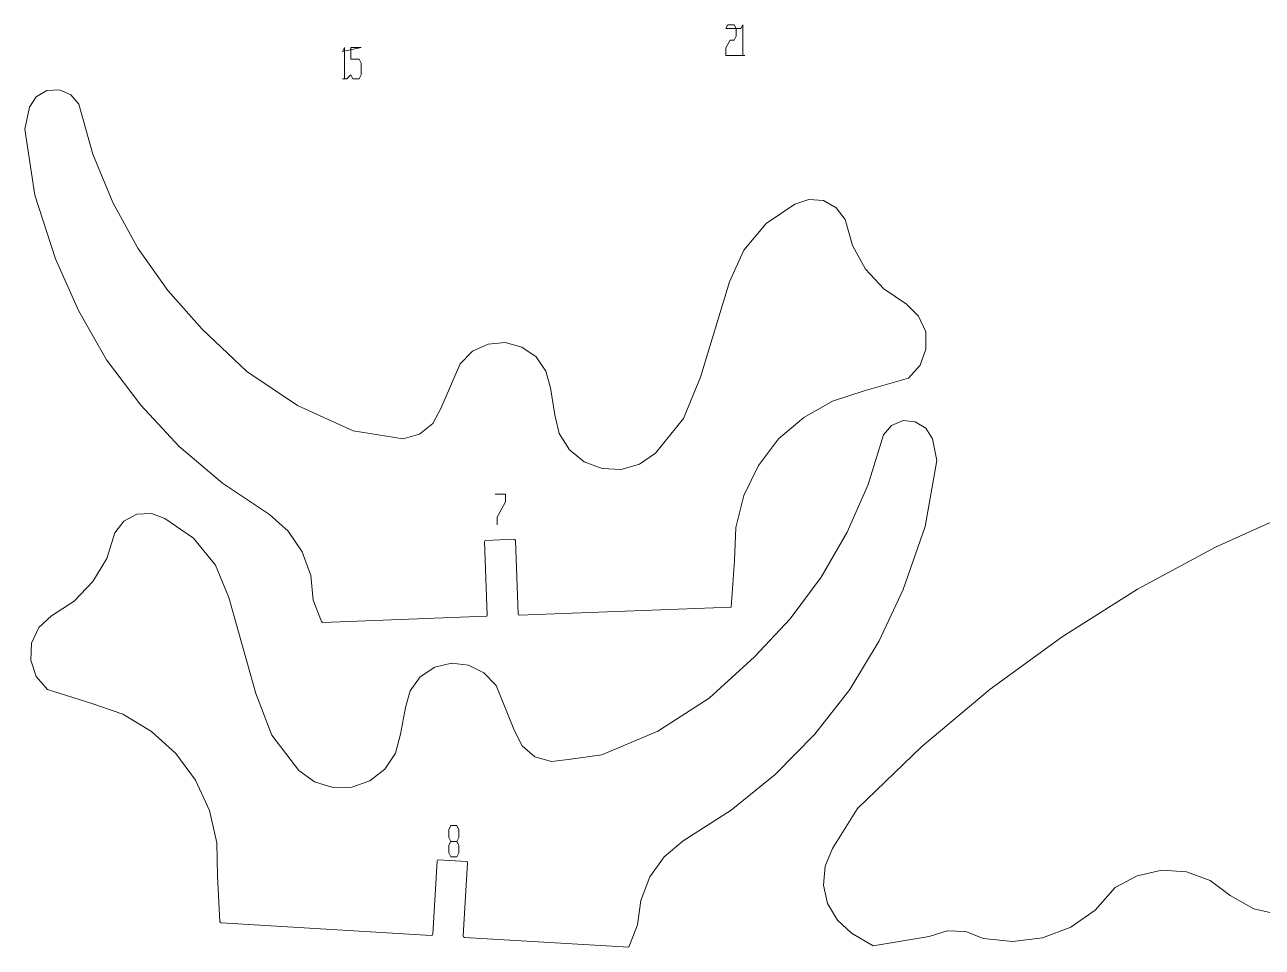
# Model space of a CAD drawing. Header units: millimetres. Extents: x -353 to 643, y -346 to 129.
# Drawn here: x -108.7 to 12.3, y -248.7 to -158.4 of the extents above; entities that cross this region are included whole.
import ezdxf

# ---------------------------------------------------------------- set-up
doc = ezdxf.new("R2010")
doc.units = ezdxf.units.MM
doc.header["$MEASUREMENT"] = 0
doc.layers.add('Layer 1', color=7, linetype='Continuous')

msp = doc.modelspace()

# ---------------------------------------------------------------- linework, layer by layer
at = {"layer": 'Layer 1', "lineweight": 9}
for points, knots in [([(-38.6666, -158.8231), (-38.6666, -158.8231), (-40.1164, -158.8231), (-40.1164, -158.8231), (-40.1164, -158.8231), (-40.1164, -158.8231), (-39.9135, -158.4461), (-39.9135, -158.4461), (-39.9135, -158.4461), (-39.9135, -158.4461), (-39.3046, -158.4461), (-39.3046, -158.4461), (-39.3046, -158.4461), (-39.3046, -158.4461), (-39.1016, -158.8231), (-39.1016, -158.8231), (-39.1016, -158.8231), (-39.1016, -158.8231), (-39.1016, -159.5769), (-39.1016, -159.5769), (-39.1016, -159.5769), (-39.1016, -159.5769), (-39.3046, -159.9539), (-39.3046, -159.9539), (-39.3046, -159.9539), (-39.3046, -159.9539), (-39.7105, -159.9539), (-39.7105, -159.9539), (-39.7105, -159.9539), (-39.7105, -159.9539), (-40.1164, -160.7077), (-40.1164, -160.7077), (-40.1164, -160.7077), (-40.1164, -160.7077), (-40.1164, -161.4616), (-40.1164, -161.4616), (-40.1164, -161.4616), (-40.1164, -161.4616), (-39.1016, -161.4616), (-39.1016, -161.4616), (-39.1016, -161.4616), (-39.1016, -161.4616), (-38.6666, -161.4616), (-38.6666, -161.4616), (-38.6666, -161.4616), (-38.6666, -161.4616), (-38.2608, -161.4616), (-38.2608, -161.4616), (-38.2608, -161.4616), (-38.2608, -161.4616), (-38.4636, -161.4616), (-38.4636, -161.4616), (-38.4636, -161.4616), (-38.4636, -161.4616), (-38.4636, -158.4461), (-38.4636, -158.4461), (-38.4636, -158.4461), (-38.4636, -158.4461), (-38.6666, -158.8231), (-38.6666, -158.8231)], [0, 0, 0, 0, 0.0625, 0.0625, 0.0625, 0.0625, 0.125, 0.125, 0.125, 0.125, 0.1875, 0.1875, 0.1875, 0.1875, 0.25, 0.25, 0.25, 0.25, 0.3125, 0.3125, 0.3125, 0.3125, 0.375, 0.375, 0.375, 0.375, 0.4375, 0.4375, 0.4375, 0.4375, 0.5, 0.5, 0.5, 0.5, 0.5625, 0.5625, 0.5625, 0.5625, 0.625, 0.625, 0.625, 0.625, 0.6875, 0.6875, 0.6875, 0.6875, 0.75, 0.75, 0.75, 0.75, 0.8125, 0.8125, 0.8125, 0.8125, 0.875, 0.875, 0.875, 0.875, 1, 1, 1, 1]), ([(-75.7807, -160.6787), (-75.7807, -160.6787), (-77.6074, -161.0557), (-77.6074, -161.0557), (-77.6074, -161.0557), (-77.6074, -161.0557), (-77.4046, -160.6787), (-77.4046, -160.6787), (-77.4046, -160.6787), (-77.4046, -160.6787), (-77.4046, -163.7232), (-77.4046, -163.7232), (-77.4046, -163.7232), (-77.4046, -163.7232), (-77.6074, -163.7232), (-77.6074, -163.7232), (-77.6074, -163.7232), (-77.6074, -163.7232), (-77.2015, -163.7232), (-77.2015, -163.7232), (-77.2015, -163.7232), (-77.2015, -163.7232), (-76.7957, -163.3464), (-76.7957, -163.3464), (-76.7957, -163.3464), (-76.7957, -163.3464), (-76.5926, -163.7232), (-76.5926, -163.7232), (-76.5926, -163.7232), (-76.5926, -163.7232), (-75.9837, -163.7232), (-75.9837, -163.7232), (-75.9837, -163.7232), (-75.9837, -163.7232), (-75.7807, -163.3464), (-75.7807, -163.3464), (-75.7807, -163.3464), (-75.7807, -163.3464), (-75.7807, -162.1865), (-75.7807, -162.1865), (-75.7807, -162.1865), (-75.7807, -162.1865), (-75.9837, -161.8095), (-75.9837, -161.8095), (-75.9837, -161.8095), (-75.9837, -161.8095), (-76.7957, -161.8095), (-76.7957, -161.8095), (-76.7957, -161.8095), (-76.7957, -161.8095), (-76.7957, -160.6787), (-76.7957, -160.6787), (-76.7957, -160.6787), (-76.7957, -160.6787), (-75.7807, -160.6787), (-75.7807, -160.6787)], [0, 0, 0, 0, 0.06666667, 0.06666667, 0.06666667, 0.06666667, 0.13333333, 0.13333333, 0.13333333, 0.13333333, 0.2, 0.2, 0.2, 0.2, 0.26666667, 0.26666667, 0.26666667, 0.26666667, 0.33333333, 0.33333333, 0.33333333, 0.33333333, 0.4, 0.4, 0.4, 0.4, 0.46666667, 0.46666667, 0.46666667, 0.46666667, 0.53333333, 0.53333333, 0.53333333, 0.53333333, 0.6, 0.6, 0.6, 0.6, 0.66666667, 0.66666667, 0.66666667, 0.66666667, 0.73333333, 0.73333333, 0.73333333, 0.73333333, 0.8, 0.8, 0.8, 0.8, 0.86666667, 0.86666667, 0.86666667, 0.86666667, 1, 1, 1, 1]), ([(-22.2553, -193.0084), (-22.2553, -193.0084), (-26.5756, -194.2553), (-26.5756, -194.2553), (-26.5756, -194.2553), (-26.5756, -194.2553), (-29.678, -195.2411), (-29.678, -195.2411), (-29.678, -195.2411), (-29.678, -195.2411), (-32.4906, -196.8358), (-32.4906, -196.8358), (-32.4906, -196.8358), (-32.4906, -196.8358), (-34.9553, -198.9525), (-34.9553, -198.9525), (-34.9553, -198.9525), (-34.9553, -198.9525), (-36.9269, -201.5331), (-36.9269, -201.5331), (-36.9269, -201.5331), (-36.9269, -201.5331), (-38.3477, -204.4617), (-38.3477, -204.4617), (-38.3477, -204.4617), (-38.3477, -204.4617), (-39.1306, -207.5932), (-39.1306, -207.5932), (-39.1306, -207.5932), (-39.1306, -207.5932), (-39.2756, -210.8406), (-39.2756, -210.8406), (-39.2756, -210.8406), (-39.2756, -210.8406), (-39.6025, -215.3921), (-39.6025, -215.3921), (-39.6025, -215.3921), (-39.6025, -215.3921), (-60.3262, -216.1758), (-60.3262, -216.1758), (-60.3262, -216.1758), (-60.3262, -216.1758), (-60.4132, -216.1467), (-60.4132, -216.1467), (-60.4132, -216.1467), (-60.4132, -216.1467), (-60.4422, -216.0598), (-60.4422, -216.0598), (-60.4422, -216.0598), (-60.4422, -216.0598), (-60.7032, -208.8689), (-60.7032, -208.8689), (-60.7032, -208.8689), (-60.7032, -208.8689), (-60.7612, -208.782), (-60.7612, -208.782), (-60.7612, -208.782), (-60.7612, -208.782), (-60.8481, -208.7529), (-60.8481, -208.7529), (-60.8481, -208.7529), (-60.8481, -208.7529), (-63.6027, -208.8689), (-63.6027, -208.8689), (-63.6027, -208.8689), (-63.6027, -208.8689), (-63.6896, -208.898), (-63.6896, -208.898), (-63.6896, -208.898), (-63.6896, -208.898), (-63.7187, -208.985), (-63.7187, -208.985), (-63.7187, -208.985), (-63.7187, -208.985), (-63.4577, -216.1758), (-63.4577, -216.1758), (-63.4577, -216.1758), (-63.4577, -216.1758), (-63.4868, -216.2628), (-63.4868, -216.2628), (-63.4868, -216.2628), (-63.4868, -216.2628), (-63.5738, -216.2918), (-63.5738, -216.2918), (-63.5738, -216.2918), (-63.5738, -216.2918), (-79.5502, -216.9007), (-79.5502, -216.9007), (-79.5502, -216.9007), (-79.5502, -216.9007), (-79.6662, -216.8137), (-79.6662, -216.8137), (-79.6662, -216.8137), (-79.6662, -216.8137), (-80.478, -214.697), (-80.478, -214.697), (-80.478, -214.697), (-80.478, -214.697), (-80.71, -212.2904), (-80.71, -212.2904), (-80.71, -212.2904), (-80.71, -212.2904), (-81.5509, -209.9707), (-81.5509, -209.9707), (-81.5509, -209.9707), (-81.5509, -209.9707), (-82.9136, -207.97), (-82.9136, -207.97), (-82.9136, -207.97), (-82.9136, -207.97), (-84.7403, -206.3463), (-84.7403, -206.3463), (-84.7403, -206.3463), (-84.7403, -206.3463), (-89.3506, -203.2728), (-89.3506, -203.2728), (-89.3506, -203.2728), (-89.3506, -203.2728), (-93.584, -199.6774), (-93.584, -199.6774), (-93.584, -199.6774), (-93.584, -199.6774), (-97.3533, -195.647), (-97.3533, -195.647), (-97.3533, -195.647), (-97.3533, -195.647), (-100.6878, -191.2107), (-100.6878, -191.2107), (-100.6878, -191.2107), (-100.6878, -191.2107), (-103.4423, -186.3975), (-103.4423, -186.3975), (-103.4423, -186.3975), (-103.4423, -186.3975), (-105.6751, -181.3234), (-105.6751, -181.3234), (-105.6751, -181.3234), (-105.6751, -181.3234), (-107.7047, -175.1183), (-107.7047, -175.1183), (-107.7047, -175.1183), (-107.7047, -175.1183), (-108.6906, -168.6524), (-108.6906, -168.6524), (-108.6906, -168.6524), (-108.6906, -168.6524), (-108.2266, -166.5068), (-108.2266, -166.5068), (-108.2266, -166.5068), (-108.2266, -166.5068), (-107.5597, -165.492), (-107.5597, -165.492), (-107.5597, -165.492), (-107.5597, -165.492), (-106.5159, -164.8831), (-106.5159, -164.8831), (-106.5159, -164.8831), (-106.5159, -164.8831), (-105.2981, -164.825), (-105.2981, -164.825), (-105.2981, -164.825), (-105.2981, -164.825), (-104.1963, -165.2889), (-104.1963, -165.2889), (-104.1963, -165.2889), (-104.1963, -165.2889), (-103.4134, -166.2168), (-103.4134, -166.2168), (-103.4134, -166.2168), (-103.4134, -166.2168), (-102.0217, -171.1169), (-102.0217, -171.1169), (-102.0217, -171.1169), (-102.0217, -171.1169), (-100.0789, -175.8142), (-100.0789, -175.8142), (-100.0789, -175.8142), (-100.0789, -175.8142), (-97.6433, -180.2795), (-97.6433, -180.2795), (-97.6433, -180.2795), (-97.6433, -180.2795), (-94.6858, -184.4258), (-94.6858, -184.4258), (-94.6858, -184.4258), (-94.6858, -184.4258), (-91.3224, -188.2242), (-91.3224, -188.2242), (-91.3224, -188.2242), (-91.3224, -188.2242), (-86.973, -192.3416), (-86.973, -192.3416), (-86.973, -192.3416), (-86.973, -192.3416), (-82.0148, -195.6761), (-82.0148, -195.6761), (-82.0148, -195.6761), (-82.0148, -195.6761), (-76.5636, -198.1406), (-76.5636, -198.1406), (-76.5636, -198.1406), (-76.5636, -198.1406), (-73.3162, -198.6916), (-73.3162, -198.6916), (-73.3162, -198.6916), (-73.3162, -198.6916), (-71.6635, -198.9235), (-71.6635, -198.9235), (-71.6635, -198.9235), (-71.6635, -198.9235), (-70.0687, -198.4885), (-70.0687, -198.4885), (-70.0687, -198.4885), (-70.0687, -198.4885), (-68.7639, -197.4447), (-68.7639, -197.4447), (-68.7639, -197.4447), (-68.7639, -197.4447), (-68.01, -195.9659), (-68.01, -195.9659), (-68.01, -195.9659), (-68.01, -195.9659), (-66.0964, -191.5877), (-66.0964, -191.5877), (-66.0964, -191.5877), (-66.0964, -191.5877), (-64.9074, -190.3699), (-64.9074, -190.3699), (-64.9074, -190.3699), (-64.9074, -190.3699), (-63.3707, -189.674), (-63.3707, -189.674), (-63.3707, -189.674), (-63.3707, -189.674), (-61.689, -189.529), (-61.689, -189.529), (-61.689, -189.529), (-61.689, -189.529), (-60.0653, -189.9639), (-60.0653, -189.9639), (-60.0653, -189.9639), (-60.0653, -189.9639), (-58.6735, -190.9207), (-58.6735, -190.9207), (-58.6735, -190.9207), (-58.6735, -190.9207), (-57.7166, -192.3125), (-57.7166, -192.3125), (-57.7166, -192.3125), (-57.7166, -192.3125), (-57.2817, -193.9364), (-57.2817, -193.9364), (-57.2817, -193.9364), (-57.2817, -193.9364), (-56.8468, -196.5748), (-56.8468, -196.5748), (-56.8468, -196.5748), (-56.8468, -196.5748), (-56.4118, -198.4016), (-56.4118, -198.4016), (-56.4118, -198.4016), (-56.4118, -198.4016), (-55.4259, -199.9963), (-55.4259, -199.9963), (-55.4259, -199.9963), (-55.4259, -199.9963), (-53.9762, -201.1851), (-53.9762, -201.1851), (-53.9762, -201.1851), (-53.9762, -201.1851), (-52.2075, -201.8521), (-52.2075, -201.8521), (-52.2075, -201.8521), (-52.2075, -201.8521), (-50.3518, -201.9391), (-50.3518, -201.9391), (-50.3518, -201.9391), (-50.3518, -201.9391), (-48.554, -201.4172), (-48.554, -201.4172), (-48.554, -201.4172), (-48.554, -201.4172), (-46.9883, -200.3443), (-46.9883, -200.3443), (-46.9883, -200.3443), (-46.9883, -200.3443), (-44.2628, -196.9518), (-44.2628, -196.9518), (-44.2628, -196.9518), (-44.2628, -196.9518), (-42.6101, -192.9214), (-42.6101, -192.9214), (-42.6101, -192.9214), (-42.6101, -192.9214), (-39.7684, -183.585), (-39.7684, -183.585), (-39.7684, -183.585), (-39.7684, -183.585), (-38.3766, -180.4824), (-38.3766, -180.4824), (-38.3766, -180.4824), (-38.3766, -180.4824), (-36.1731, -177.8728), (-36.1731, -177.8728), (-36.1731, -177.8728), (-36.1731, -177.8728), (-33.3605, -175.9882), (-33.3605, -175.9882), (-33.3605, -175.9882), (-33.3605, -175.9882), (-31.9978, -175.5242), (-31.9978, -175.5242), (-31.9978, -175.5242), (-31.9978, -175.5242), (-30.5769, -175.6402), (-30.5769, -175.6402), (-30.5769, -175.6402), (-30.5769, -175.6402), (-29.3301, -176.3361), (-29.3301, -176.3361), (-29.3301, -176.3361), (-29.3301, -176.3361), (-28.4602, -177.496), (-28.4602, -177.496), (-28.4602, -177.496), (-28.4602, -177.496), (-27.7354, -180.0186), (-27.7354, -180.0186), (-27.7354, -180.0186), (-27.7354, -180.0186), (-26.4595, -182.3381), (-26.4595, -182.3381), (-26.4595, -182.3381), (-26.4595, -182.3381), (-24.6619, -184.2809), (-24.6619, -184.2809), (-24.6619, -184.2809), (-24.6619, -184.2809), (-22.4582, -185.7596), (-22.4582, -185.7596), (-22.4582, -185.7596), (-22.4582, -185.7596), (-21.2694, -186.9484), (-21.2694, -186.9484), (-21.2694, -186.9484), (-21.2694, -186.9484), (-20.5735, -188.4851), (-20.5735, -188.4851), (-20.5735, -188.4851), (-20.5735, -188.4851), (-20.5445, -190.1669), (-20.5445, -190.1669), (-20.5445, -190.1669), (-20.5445, -190.1669), (-21.1245, -191.7327), (-21.1245, -191.7327), (-21.1245, -191.7327), (-21.1245, -191.7327), (-22.2553, -193.0084), (-22.2553, -193.0084)], [0, 0, 0, 0, 0.01098901, 0.01098901, 0.01098901, 0.01098901, 0.02197802, 0.02197802, 0.02197802, 0.02197802, 0.03296703, 0.03296703, 0.03296703, 0.03296703, 0.04395604, 0.04395604, 0.04395604, 0.04395604, 0.05494505, 0.05494505, 0.05494505, 0.05494505, 0.06593407, 0.06593407, 0.06593407, 0.06593407, 0.07692308, 0.07692308, 0.07692308, 0.07692308, 0.08791209, 0.08791209, 0.08791209, 0.08791209, 0.0989011, 0.0989011, 0.0989011, 0.0989011, 0.10989011, 0.10989011, 0.10989011, 0.10989011, 0.12087912, 0.12087912, 0.12087912, 0.12087912, 0.13186813, 0.13186813, 0.13186813, 0.13186813, 0.14285714, 0.14285714, 0.14285714, 0.14285714, 0.15384615, 0.15384615, 0.15384615, 0.15384615, 0.16483516, 0.16483516, 0.16483516, 0.16483516, 0.17582418, 0.17582418, 0.17582418, 0.17582418, 0.18681319, 0.18681319, 0.18681319, 0.18681319, 0.1978022, 0.1978022, 0.1978022, 0.1978022, 0.20879121, 0.20879121, 0.20879121, 0.20879121, 0.21978022, 0.21978022, 0.21978022, 0.21978022, 0.23076923, 0.23076923, 0.23076923, 0.23076923, 0.24175824, 0.24175824, 0.24175824, 0.24175824, 0.25274725, 0.25274725, 0.25274725, 0.25274725, 0.26373626, 0.26373626, 0.26373626, 0.26373626, 0.27472527, 0.27472527, 0.27472527, 0.27472527, 0.28571429, 0.28571429, 0.28571429, 0.28571429, 0.2967033, 0.2967033, 0.2967033, 0.2967033, 0.30769231, 0.30769231, 0.30769231, 0.30769231, 0.31868132, 0.31868132, 0.31868132, 0.31868132, 0.32967033, 0.32967033, 0.32967033, 0.32967033, 0.34065934, 0.34065934, 0.34065934, 0.34065934, 0.35164835, 0.35164835, 0.35164835, 0.35164835, 0.36263736, 0.36263736, 0.36263736, 0.36263736, 0.37362637, 0.37362637, 0.37362637, 0.37362637, 0.38461538, 0.38461538, 0.38461538, 0.38461538, 0.3956044, 0.3956044, 0.3956044, 0.3956044, 0.40659341, 0.40659341, 0.40659341, 0.40659341, 0.41758242, 0.41758242, 0.41758242, 0.41758242, 0.42857143, 0.42857143, 0.42857143, 0.42857143, 0.43956044, 0.43956044, 0.43956044, 0.43956044, 0.45054945, 0.45054945, 0.45054945, 0.45054945, 0.46153846, 0.46153846, 0.46153846, 0.46153846, 0.47252747, 0.47252747, 0.47252747, 0.47252747, 0.48351648, 0.48351648, 0.48351648, 0.48351648, 0.49450549, 0.49450549, 0.49450549, 0.49450549, 0.50549451, 0.50549451, 0.50549451, 0.50549451, 0.51648352, 0.51648352, 0.51648352, 0.51648352, 0.52747253, 0.52747253, 0.52747253, 0.52747253, 0.53846154, 0.53846154, 0.53846154, 0.53846154, 0.54945055, 0.54945055, 0.54945055, 0.54945055, 0.56043956, 0.56043956, 0.56043956, 0.56043956, 0.57142857, 0.57142857, 0.57142857, 0.57142857, 0.58241758, 0.58241758, 0.58241758, 0.58241758, 0.59340659, 0.59340659, 0.59340659, 0.59340659, 0.6043956, 0.6043956, 0.6043956, 0.6043956, 0.61538462, 0.61538462, 0.61538462, 0.61538462, 0.62637363, 0.62637363, 0.62637363, 0.62637363, 0.63736264, 0.63736264, 0.63736264, 0.63736264, 0.64835165, 0.64835165, 0.64835165, 0.64835165, 0.65934066, 0.65934066, 0.65934066, 0.65934066, 0.67032967, 0.67032967, 0.67032967, 0.67032967, 0.68131868, 0.68131868, 0.68131868, 0.68131868, 0.69230769, 0.69230769, 0.69230769, 0.69230769, 0.7032967, 0.7032967, 0.7032967, 0.7032967, 0.71428571, 0.71428571, 0.71428571, 0.71428571, 0.72527473, 0.72527473, 0.72527473, 0.72527473, 0.73626374, 0.73626374, 0.73626374, 0.73626374, 0.74725275, 0.74725275, 0.74725275, 0.74725275, 0.75824176, 0.75824176, 0.75824176, 0.75824176, 0.76923077, 0.76923077, 0.76923077, 0.76923077, 0.78021978, 0.78021978, 0.78021978, 0.78021978, 0.79120879, 0.79120879, 0.79120879, 0.79120879, 0.8021978, 0.8021978, 0.8021978, 0.8021978, 0.81318681, 0.81318681, 0.81318681, 0.81318681, 0.82417582, 0.82417582, 0.82417582, 0.82417582, 0.83516484, 0.83516484, 0.83516484, 0.83516484, 0.84615385, 0.84615385, 0.84615385, 0.84615385, 0.85714286, 0.85714286, 0.85714286, 0.85714286, 0.86813187, 0.86813187, 0.86813187, 0.86813187, 0.87912088, 0.87912088, 0.87912088, 0.87912088, 0.89010989, 0.89010989, 0.89010989, 0.89010989, 0.9010989, 0.9010989, 0.9010989, 0.9010989, 0.91208791, 0.91208791, 0.91208791, 0.91208791, 0.92307692, 0.92307692, 0.92307692, 0.92307692, 0.93406593, 0.93406593, 0.93406593, 0.93406593, 0.94505495, 0.94505495, 0.94505495, 0.94505495, 0.95604396, 0.95604396, 0.95604396, 0.95604396, 0.96703297, 0.96703297, 0.96703297, 0.96703297, 0.97802198, 0.97802198, 0.97802198, 0.97802198, 1, 1, 1, 1]), ([(-44.2917, -238.2412), (-44.2917, -238.2412), (-46.1475, -239.807), (-46.1475, -239.807), (-46.1475, -239.807), (-46.1475, -239.807), (-47.5683, -241.7789), (-47.5683, -241.7789), (-47.5683, -241.7789), (-47.5683, -241.7789), (-48.4381, -244.0693), (-48.4381, -244.0693), (-48.4381, -244.0693), (-48.4381, -244.0693), (-48.7571, -246.476), (-48.7571, -246.476), (-48.7571, -246.476), (-48.7571, -246.476), (-49.6079, -248.6518), (-49.6079, -248.6518), (-49.6079, -248.6518), (-49.6079, -248.6518), (-65.6903, -247.6939), (-65.6903, -247.6939), (-65.6903, -247.6939), (-65.6903, -247.6939), (-65.7773, -247.6359), (-65.7773, -247.6359), (-65.7773, -247.6359), (-65.7773, -247.6359), (-65.8064, -247.5489), (-65.8064, -247.5489), (-65.8064, -247.5489), (-65.8064, -247.5489), (-65.3714, -240.387), (-65.3714, -240.387), (-65.3714, -240.387), (-65.3714, -240.387), (-65.4005, -240.3), (-65.4005, -240.3), (-65.4005, -240.3), (-65.4005, -240.3), (-65.4874, -240.271), (-65.4874, -240.271), (-65.4874, -240.271), (-65.4874, -240.271), (-68.242, -240.097), (-68.242, -240.097), (-68.242, -240.097), (-68.242, -240.097), (-68.329, -240.126), (-68.329, -240.126), (-68.329, -240.126), (-68.329, -240.126), (-68.358, -240.213), (-68.358, -240.213), (-68.358, -240.213), (-68.358, -240.213), (-68.7929, -247.3749), (-68.7929, -247.3749), (-68.7929, -247.3749), (-68.7929, -247.3749), (-68.8218, -247.462), (-68.8218, -247.462), (-68.8218, -247.462), (-68.8218, -247.462), (-68.9379, -247.4908), (-68.9379, -247.4908), (-68.9379, -247.4908), (-68.9379, -247.4908), (-89.4956, -246.2731), (-89.4956, -246.2731), (-89.4956, -246.2731), (-89.4956, -246.2731), (-89.5826, -246.2151), (-89.5826, -246.2151), (-89.5826, -246.2151), (-89.5826, -246.2151), (-89.6115, -246.1571), (-89.6115, -246.1571), (-89.6115, -246.1571), (-89.6115, -246.1571), (-89.8436, -241.6918), (-89.8436, -241.6918), (-89.8436, -241.6918), (-89.8436, -241.6918), (-89.9015, -238.4443), (-89.9015, -238.4443), (-89.9015, -238.4443), (-89.9015, -238.4443), (-90.6265, -235.2839), (-90.6265, -235.2839), (-90.6265, -235.2839), (-90.6265, -235.2839), (-91.9892, -232.3263), (-91.9892, -232.3263), (-91.9892, -232.3263), (-91.9892, -232.3263), (-93.9029, -229.7167), (-93.9029, -229.7167), (-93.9029, -229.7167), (-93.9029, -229.7167), (-96.2806, -227.5421), (-96.2806, -227.5421), (-96.2806, -227.5421), (-96.2806, -227.5421), (-99.093, -225.8603), (-99.093, -225.8603), (-99.093, -225.8603), (-99.093, -225.8603), (-102.1376, -224.8166), (-102.1376, -224.8166), (-102.1376, -224.8166), (-102.1376, -224.8166), (-106.458, -223.4537), (-106.458, -223.4537), (-106.458, -223.4537), (-106.458, -223.4537), (-107.5597, -222.1778), (-107.5597, -222.1778), (-107.5597, -222.1778), (-107.5597, -222.1778), (-108.1107, -220.5833), (-108.1107, -220.5833), (-108.1107, -220.5833), (-108.1107, -220.5833), (-108.0237, -218.9014), (-108.0237, -218.9014), (-108.0237, -218.9014), (-108.0237, -218.9014), (-107.2988, -217.3936), (-107.2988, -217.3936), (-107.2988, -217.3936), (-107.2988, -217.3936), (-106.081, -216.2339), (-106.081, -216.2339), (-106.081, -216.2339), (-106.081, -216.2339), (-103.8484, -214.813), (-103.8484, -214.813), (-103.8484, -214.813), (-103.8484, -214.813), (-102.0217, -212.8993), (-102.0217, -212.8993), (-102.0217, -212.8993), (-102.0217, -212.8993), (-100.6588, -210.6377), (-100.6588, -210.6377), (-100.6588, -210.6377), (-100.6588, -210.6377), (-99.8759, -208.1151), (-99.8759, -208.1151), (-99.8759, -208.1151), (-99.8759, -208.1151), (-99.006, -206.9843), (-99.006, -206.9843), (-99.006, -206.9843), (-99.006, -206.9843), (-97.7303, -206.3174), (-97.7303, -206.3174), (-97.7303, -206.3174), (-97.7303, -206.3174), (-96.3095, -206.2305), (-96.3095, -206.2305), (-96.3095, -206.2305), (-96.3095, -206.2305), (-94.9758, -206.7233), (-94.9758, -206.7233), (-94.9758, -206.7233), (-94.9758, -206.7233), (-92.1922, -208.6661), (-92.1922, -208.6661), (-92.1922, -208.6661), (-92.1922, -208.6661), (-90.0465, -211.3046), (-90.0465, -211.3046), (-90.0465, -211.3046), (-90.0465, -211.3046), (-88.7417, -214.4651), (-88.7417, -214.4651), (-88.7417, -214.4651), (-88.7417, -214.4651), (-86.1032, -223.8306), (-86.1032, -223.8306), (-86.1032, -223.8306), (-86.1032, -223.8306), (-84.5374, -227.9189), (-84.5374, -227.9189), (-84.5374, -227.9189), (-84.5374, -227.9189), (-81.8698, -231.3693), (-81.8698, -231.3693), (-81.8698, -231.3693), (-81.8698, -231.3693), (-80.3621, -232.4712), (-80.3621, -232.4712), (-80.3621, -232.4712), (-80.3621, -232.4712), (-78.5643, -233.0221), (-78.5643, -233.0221), (-78.5643, -233.0221), (-78.5643, -233.0221), (-76.7087, -232.9933), (-76.7087, -232.9933), (-76.7087, -232.9933), (-76.7087, -232.9933), (-74.9399, -232.3843), (-74.9399, -232.3843), (-74.9399, -232.3843), (-74.9399, -232.3843), (-73.4611, -231.2244), (-73.4611, -231.2244), (-73.4611, -231.2244), (-73.4611, -231.2244), (-72.4173, -229.6586), (-72.4173, -229.6586), (-72.4173, -229.6586), (-72.4173, -229.6586), (-71.9533, -227.8319), (-71.9533, -227.8319), (-71.9533, -227.8319), (-71.9533, -227.8319), (-71.4605, -225.1933), (-71.4605, -225.1933), (-71.4605, -225.1933), (-71.4605, -225.1933), (-70.9965, -223.5696), (-70.9965, -223.5696), (-70.9965, -223.5696), (-70.9965, -223.5696), (-70.0107, -222.2069), (-70.0107, -222.2069), (-70.0107, -222.2069), (-70.0107, -222.2069), (-68.5899, -221.2789), (-68.5899, -221.2789), (-68.5899, -221.2789), (-68.5899, -221.2789), (-66.9662, -220.873), (-66.9662, -220.873), (-66.9662, -220.873), (-66.9662, -220.873), (-65.2844, -221.0761), (-65.2844, -221.0761), (-65.2844, -221.0761), (-65.2844, -221.0761), (-63.7766, -221.8299), (-63.7766, -221.8299), (-63.7766, -221.8299), (-63.7766, -221.8299), (-62.5879, -223.0477), (-62.5879, -223.0477), (-62.5879, -223.0477), (-62.5879, -223.0477), (-60.7902, -227.484), (-60.7902, -227.484), (-60.7902, -227.484), (-60.7902, -227.484), (-60.0362, -228.9628), (-60.0362, -228.9628), (-60.0362, -228.9628), (-60.0362, -228.9628), (-58.7895, -230.0356), (-58.7895, -230.0356), (-58.7895, -230.0356), (-58.7895, -230.0356), (-57.1657, -230.4995), (-57.1657, -230.4995), (-57.1657, -230.4995), (-57.1657, -230.4995), (-55.542, -230.2966), (-55.542, -230.2966), (-55.542, -230.2966), (-55.542, -230.2966), (-52.2655, -229.8326), (-52.2655, -229.8326), (-52.2655, -229.8326), (-52.2655, -229.8326), (-46.7564, -227.513), (-46.7564, -227.513), (-46.7564, -227.513), (-46.7564, -227.513), (-41.7402, -224.2945), (-41.7402, -224.2945), (-41.7402, -224.2945), (-41.7402, -224.2945), (-37.3039, -220.2642), (-37.3039, -220.2642), (-37.3039, -220.2642), (-37.3039, -220.2642), (-33.8245, -216.5528), (-33.8245, -216.5528), (-33.8245, -216.5528), (-33.8245, -216.5528), (-30.8088, -212.4644), (-30.8088, -212.4644), (-30.8088, -212.4644), (-30.8088, -212.4644), (-28.2573, -208.057), (-28.2573, -208.057), (-28.2573, -208.057), (-28.2573, -208.057), (-26.1986, -203.3888), (-26.1986, -203.3888), (-26.1986, -203.3888), (-26.1986, -203.3888), (-24.6909, -198.5466), (-24.6909, -198.5466), (-24.6909, -198.5466), (-24.6909, -198.5466), (-23.908, -197.6187), (-23.908, -197.6187), (-23.908, -197.6187), (-23.908, -197.6187), (-22.7772, -197.1548), (-22.7772, -197.1548), (-22.7772, -197.1548), (-22.7772, -197.1548), (-21.5883, -197.2707), (-21.5883, -197.2707), (-21.5883, -197.2707), (-21.5883, -197.2707), (-20.5445, -197.9087), (-20.5445, -197.9087), (-20.5445, -197.9087), (-20.5445, -197.9087), (-19.9067, -198.9235), (-19.9067, -198.9235), (-19.9067, -198.9235), (-19.9067, -198.9235), (-19.4717, -201.0692), (-19.4717, -201.0692), (-19.4717, -201.0692), (-19.4717, -201.0692), (-20.6315, -207.5062), (-20.6315, -207.5062), (-20.6315, -207.5062), (-20.6315, -207.5062), (-22.7772, -213.6822), (-22.7772, -213.6822), (-22.7772, -213.6822), (-22.7772, -213.6822), (-25.1258, -218.6984), (-25.1258, -218.6984), (-25.1258, -218.6984), (-25.1258, -218.6984), (-27.9964, -223.4536), (-27.9964, -223.4536), (-27.9964, -223.4536), (-27.9964, -223.4536), (-31.4178, -227.8029), (-31.4178, -227.8029), (-31.4178, -227.8029), (-31.4178, -227.8029), (-35.3032, -231.7754), (-35.3032, -231.7754), (-35.3032, -231.7754), (-35.3032, -231.7754), (-39.5945, -235.2549), (-39.5945, -235.2549), (-39.5945, -235.2549), (-39.5945, -235.2549), (-44.2917, -238.2412), (-44.2917, -238.2412)], [0, 0, 0, 0, 0.01086957, 0.01086957, 0.01086957, 0.01086957, 0.02173913, 0.02173913, 0.02173913, 0.02173913, 0.0326087, 0.0326087, 0.0326087, 0.0326087, 0.04347826, 0.04347826, 0.04347826, 0.04347826, 0.05434783, 0.05434783, 0.05434783, 0.05434783, 0.06521739, 0.06521739, 0.06521739, 0.06521739, 0.07608696, 0.07608696, 0.07608696, 0.07608696, 0.08695652, 0.08695652, 0.08695652, 0.08695652, 0.09782609, 0.09782609, 0.09782609, 0.09782609, 0.10869565, 0.10869565, 0.10869565, 0.10869565, 0.11956522, 0.11956522, 0.11956522, 0.11956522, 0.13043478, 0.13043478, 0.13043478, 0.13043478, 0.14130435, 0.14130435, 0.14130435, 0.14130435, 0.15217391, 0.15217391, 0.15217391, 0.15217391, 0.16304348, 0.16304348, 0.16304348, 0.16304348, 0.17391304, 0.17391304, 0.17391304, 0.17391304, 0.18478261, 0.18478261, 0.18478261, 0.18478261, 0.19565217, 0.19565217, 0.19565217, 0.19565217, 0.20652174, 0.20652174, 0.20652174, 0.20652174, 0.2173913, 0.2173913, 0.2173913, 0.2173913, 0.22826087, 0.22826087, 0.22826087, 0.22826087, 0.23913043, 0.23913043, 0.23913043, 0.23913043, 0.25, 0.25, 0.25, 0.25, 0.26086957, 0.26086957, 0.26086957, 0.26086957, 0.27173913, 0.27173913, 0.27173913, 0.27173913, 0.2826087, 0.2826087, 0.2826087, 0.2826087, 0.29347826, 0.29347826, 0.29347826, 0.29347826, 0.30434783, 0.30434783, 0.30434783, 0.30434783, 0.31521739, 0.31521739, 0.31521739, 0.31521739, 0.32608696, 0.32608696, 0.32608696, 0.32608696, 0.33695652, 0.33695652, 0.33695652, 0.33695652, 0.34782609, 0.34782609, 0.34782609, 0.34782609, 0.35869565, 0.35869565, 0.35869565, 0.35869565, 0.36956522, 0.36956522, 0.36956522, 0.36956522, 0.38043478, 0.38043478, 0.38043478, 0.38043478, 0.39130435, 0.39130435, 0.39130435, 0.39130435, 0.40217391, 0.40217391, 0.40217391, 0.40217391, 0.41304348, 0.41304348, 0.41304348, 0.41304348, 0.42391304, 0.42391304, 0.42391304, 0.42391304, 0.43478261, 0.43478261, 0.43478261, 0.43478261, 0.44565217, 0.44565217, 0.44565217, 0.44565217, 0.45652174, 0.45652174, 0.45652174, 0.45652174, 0.4673913, 0.4673913, 0.4673913, 0.4673913, 0.47826087, 0.47826087, 0.47826087, 0.47826087, 0.48913043, 0.48913043, 0.48913043, 0.48913043, 0.5, 0.5, 0.5, 0.5, 0.51086957, 0.51086957, 0.51086957, 0.51086957, 0.52173913, 0.52173913, 0.52173913, 0.52173913, 0.5326087, 0.5326087, 0.5326087, 0.5326087, 0.54347826, 0.54347826, 0.54347826, 0.54347826, 0.55434783, 0.55434783, 0.55434783, 0.55434783, 0.56521739, 0.56521739, 0.56521739, 0.56521739, 0.57608696, 0.57608696, 0.57608696, 0.57608696, 0.58695652, 0.58695652, 0.58695652, 0.58695652, 0.59782609, 0.59782609, 0.59782609, 0.59782609, 0.60869565, 0.60869565, 0.60869565, 0.60869565, 0.61956522, 0.61956522, 0.61956522, 0.61956522, 0.63043478, 0.63043478, 0.63043478, 0.63043478, 0.64130435, 0.64130435, 0.64130435, 0.64130435, 0.65217391, 0.65217391, 0.65217391, 0.65217391, 0.66304348, 0.66304348, 0.66304348, 0.66304348, 0.67391304, 0.67391304, 0.67391304, 0.67391304, 0.68478261, 0.68478261, 0.68478261, 0.68478261, 0.69565217, 0.69565217, 0.69565217, 0.69565217, 0.70652174, 0.70652174, 0.70652174, 0.70652174, 0.7173913, 0.7173913, 0.7173913, 0.7173913, 0.72826087, 0.72826087, 0.72826087, 0.72826087, 0.73913043, 0.73913043, 0.73913043, 0.73913043, 0.75, 0.75, 0.75, 0.75, 0.76086957, 0.76086957, 0.76086957, 0.76086957, 0.77173913, 0.77173913, 0.77173913, 0.77173913, 0.7826087, 0.7826087, 0.7826087, 0.7826087, 0.79347826, 0.79347826, 0.79347826, 0.79347826, 0.80434783, 0.80434783, 0.80434783, 0.80434783, 0.81521739, 0.81521739, 0.81521739, 0.81521739, 0.82608696, 0.82608696, 0.82608696, 0.82608696, 0.83695652, 0.83695652, 0.83695652, 0.83695652, 0.84782609, 0.84782609, 0.84782609, 0.84782609, 0.85869565, 0.85869565, 0.85869565, 0.85869565, 0.86956522, 0.86956522, 0.86956522, 0.86956522, 0.88043478, 0.88043478, 0.88043478, 0.88043478, 0.89130435, 0.89130435, 0.89130435, 0.89130435, 0.90217391, 0.90217391, 0.90217391, 0.90217391, 0.91304348, 0.91304348, 0.91304348, 0.91304348, 0.92391304, 0.92391304, 0.92391304, 0.92391304, 0.93478261, 0.93478261, 0.93478261, 0.93478261, 0.94565217, 0.94565217, 0.94565217, 0.94565217, 0.95652174, 0.95652174, 0.95652174, 0.95652174, 0.9673913, 0.9673913, 0.9673913, 0.9673913, 0.97826087, 0.97826087, 0.97826087, 0.97826087, 1, 1, 1, 1]), ([(28.8346, -239.2272), (28.8346, -239.2272), (25.5581, -241.0538), (25.5581, -241.0538), (25.5581, -241.0538), (25.5581, -241.0538), (21.9047, -234.5008), (21.9047, -234.5008), (21.9047, -234.5008), (21.9047, -234.5008), (21.8177, -234.4429), (21.8177, -234.4429), (21.8177, -234.4429), (21.8177, -234.4429), (21.7307, -234.4429), (21.7307, -234.4429), (21.7307, -234.4429), (21.7307, -234.4429), (19.324, -235.7767), (19.324, -235.7767), (19.324, -235.7767), (19.324, -235.7767), (19.2661, -235.8637), (19.2661, -235.8637), (19.2661, -235.8637), (19.2661, -235.8637), (19.2951, -235.9507), (19.2951, -235.9507), (19.2951, -235.9507), (19.2951, -235.9507), (22.8905, -242.3877), (22.8905, -242.3877), (22.8905, -242.3877), (22.8905, -242.3877), (22.8905, -242.5037), (22.8905, -242.5037), (22.8905, -242.5037), (22.8905, -242.5037), (22.8325, -242.5616), (22.8325, -242.5616), (22.8325, -242.5616), (22.8325, -242.5616), (19.2661, -244.5623), (19.2661, -244.5623), (19.2661, -244.5623), (19.2661, -244.5623), (16.7435, -245.4032), (16.7435, -245.4032), (16.7435, -245.4032), (16.7435, -245.4032), (14.1048, -245.4901), (14.1048, -245.4901), (14.1048, -245.4901), (14.1048, -245.4901), (11.5243, -244.8813), (11.5243, -244.8813), (11.5243, -244.8813), (11.5243, -244.8813), (9.2047, -243.5764), (9.2047, -243.5764), (9.2047, -243.5764), (9.2047, -243.5764), (7.2329, -242.1267), (7.2329, -242.1267), (7.2329, -242.1267), (7.2329, -242.1267), (4.9425, -241.2858), (4.9425, -241.2858), (4.9425, -241.2858), (4.9425, -241.2858), (2.5069, -241.1118), (2.5069, -241.1118), (2.5069, -241.1118), (2.5069, -241.1118), (0.1002, -241.6627), (0.1002, -241.6627), (0.1002, -241.6627), (0.1002, -241.6627), (-2.0455, -242.8226), (-2.0455, -242.8226), (-2.0455, -242.8226), (-2.0455, -242.8226), (-3.9882, -245.0263), (-3.9882, -245.0263), (-3.9882, -245.0263), (-3.9882, -245.0263), (-6.3948, -246.679), (-6.3948, -246.679), (-6.3948, -246.679), (-6.3948, -246.679), (-9.1493, -247.723), (-9.1493, -247.723), (-9.1493, -247.723), (-9.1493, -247.723), (-12.0489, -248.0997), (-12.0489, -248.0997), (-12.0489, -248.0997), (-12.0489, -248.0997), (-14.9485, -247.7808), (-14.9485, -247.7808), (-14.9485, -247.7808), (-14.9485, -247.7808), (-16.6591, -247.114), (-16.6591, -247.114), (-16.6591, -247.114), (-16.6591, -247.114), (-18.4858, -247.0559), (-18.4858, -247.0559), (-18.4858, -247.0559), (-18.4858, -247.0559), (-20.2256, -247.6068), (-20.2256, -247.6068), (-20.2256, -247.6068), (-20.2256, -247.6068), (-25.7057, -248.5058), (-25.7057, -248.5058), (-25.7057, -248.5058), (-25.7057, -248.5058), (-27.8224, -247.2589), (-27.8224, -247.2589), (-27.8224, -247.2589), (-27.8224, -247.2589), (-29.2142, -246.0122), (-29.2142, -246.0122), (-29.2142, -246.0122), (-29.2142, -246.0122), (-30.171, -244.3884), (-30.171, -244.3884), (-30.171, -244.3884), (-30.171, -244.3884), (-30.5769, -242.5907), (-30.5769, -242.5907), (-30.5769, -242.5907), (-30.5769, -242.5907), (-30.403, -240.7349), (-30.403, -240.7349), (-30.403, -240.7349), (-30.403, -240.7349), (-29.678, -238.9952), (-29.678, -238.9952), (-29.678, -238.9952), (-29.678, -238.9952), (-27.2424, -235.0808), (-27.2424, -235.0808), (-27.2424, -235.0808), (-27.2424, -235.0808), (-20.9505, -229.0208), (-20.9505, -229.0208), (-20.9505, -229.0208), (-20.9505, -229.0208), (-14.2815, -223.4247), (-14.2815, -223.4247), (-14.2815, -223.4247), (-14.2815, -223.4247), (-7.2356, -218.2925), (-7.2356, -218.2925), (-7.2356, -218.2925), (-7.2356, -218.2925), (0.1292, -213.6532), (0.1292, -213.6532), (0.1292, -213.6532), (0.1292, -213.6532), (7.7839, -209.5358), (7.7839, -209.5358), (7.7839, -209.5358), (7.7839, -209.5358), (15.7287, -205.9405), (15.7287, -205.9405), (15.7287, -205.9405), (15.7287, -205.9405), (23.9054, -202.8959), (23.9054, -202.8959), (23.9054, -202.8959), (23.9054, -202.8959), (32.2561, -200.4313), (32.2561, -200.4313), (32.2561, -200.4313), (32.2561, -200.4313), (40.7517, -198.5466), (40.7517, -198.5466), (40.7517, -198.5466), (40.7517, -198.5466), (49.3633, -197.2128), (49.3633, -197.2128), (49.3633, -197.2128), (49.3633, -197.2128), (51.6829, -198.4306), (51.6829, -198.4306), (51.6829, -198.4306), (51.6829, -198.4306), (53.4517, -200.4022), (53.4517, -200.4022), (53.4517, -200.4022), (53.4517, -200.4022), (54.9884, -203.1859), (54.9884, -203.1859), (54.9884, -203.1859), (54.9884, -203.1859), (26.167, -219.2493), (26.167, -219.2493), (26.167, -219.2493), (26.167, -219.2493), (26.1089, -219.3363), (26.1089, -219.3363), (26.1089, -219.3363), (26.1089, -219.3363), (26.1089, -219.4234), (26.1089, -219.4234), (26.1089, -219.4234), (26.1089, -219.4234), (27.4718, -221.8299), (27.4718, -221.8299), (27.4718, -221.8299), (27.4718, -221.8299), (27.5298, -221.8878), (27.5298, -221.8878), (27.5298, -221.8878), (27.5298, -221.8878), (27.6458, -221.8878), (27.6458, -221.8878), (27.6458, -221.8878), (27.6458, -221.8878), (56.3512, -205.8535), (56.3512, -205.8535), (56.3512, -205.8535), (56.3512, -205.8535), (56.4382, -205.8535), (56.4382, -205.8535), (56.4382, -205.8535), (56.4382, -205.8535), (56.5252, -205.9114), (56.5252, -205.9114), (56.5252, -205.9114), (56.5252, -205.9114), (58.5838, -209.6228), (58.5838, -209.6228), (58.5838, -209.6228), (58.5838, -209.6228), (58.9028, -211.7974), (58.9028, -211.7974), (58.9028, -211.7974), (58.9028, -211.7974), (58.5259, -213.9721), (58.5259, -213.9721), (58.5259, -213.9721), (58.5259, -213.9721), (57.453, -215.8858), (57.453, -215.8858), (57.453, -215.8858), (57.453, -215.8858), (55.8582, -217.3936), (55.8582, -217.3936), (55.8582, -217.3936), (55.8582, -217.3936), (53.8286, -218.3214), (53.8286, -218.3214), (53.8286, -218.3214), (53.8286, -218.3214), (49.0444, -218.7274), (49.0444, -218.7274), (49.0444, -218.7274), (49.0444, -218.7274), (46.1448, -219.1913), (46.1448, -219.1913), (46.1448, -219.1913), (46.1448, -219.1913), (43.4192, -220.3221), (43.4192, -220.3221), (43.4192, -220.3221), (43.4192, -220.3221), (41.0706, -222.0908), (41.0706, -222.0908), (41.0706, -222.0908), (41.0706, -222.0908), (39.1859, -224.3525), (39.1859, -224.3525), (39.1859, -224.3525), (39.1859, -224.3525), (37.9102, -227.0201), (37.9102, -227.0201), (37.9102, -227.0201), (37.9102, -227.0201), (37.3302, -229.8907), (37.3302, -229.8907), (37.3302, -229.8907), (37.3302, -229.8907), (36.1124, -232.9351), (36.1124, -232.9351), (36.1124, -232.9351), (36.1124, -232.9351), (34.1987, -235.6028), (34.1987, -235.6028), (34.1987, -235.6028), (34.1987, -235.6028), (31.7341, -237.7193), (31.7341, -237.7193), (31.7341, -237.7193), (31.7341, -237.7193), (28.8346, -239.2272), (28.8346, -239.2272)], [0, 0, 0, 0, 0.01315789, 0.01315789, 0.01315789, 0.01315789, 0.02631579, 0.02631579, 0.02631579, 0.02631579, 0.03947368, 0.03947368, 0.03947368, 0.03947368, 0.05263158, 0.05263158, 0.05263158, 0.05263158, 0.06578947, 0.06578947, 0.06578947, 0.06578947, 0.07894737, 0.07894737, 0.07894737, 0.07894737, 0.09210526, 0.09210526, 0.09210526, 0.09210526, 0.10526316, 0.10526316, 0.10526316, 0.10526316, 0.11842105, 0.11842105, 0.11842105, 0.11842105, 0.13157895, 0.13157895, 0.13157895, 0.13157895, 0.14473684, 0.14473684, 0.14473684, 0.14473684, 0.15789474, 0.15789474, 0.15789474, 0.15789474, 0.17105263, 0.17105263, 0.17105263, 0.17105263, 0.18421053, 0.18421053, 0.18421053, 0.18421053, 0.19736842, 0.19736842, 0.19736842, 0.19736842, 0.21052632, 0.21052632, 0.21052632, 0.21052632, 0.22368421, 0.22368421, 0.22368421, 0.22368421, 0.23684211, 0.23684211, 0.23684211, 0.23684211, 0.25, 0.25, 0.25, 0.25, 0.26315789, 0.26315789, 0.26315789, 0.26315789, 0.27631579, 0.27631579, 0.27631579, 0.27631579, 0.28947368, 0.28947368, 0.28947368, 0.28947368, 0.30263158, 0.30263158, 0.30263158, 0.30263158, 0.31578947, 0.31578947, 0.31578947, 0.31578947, 0.32894737, 0.32894737, 0.32894737, 0.32894737, 0.34210526, 0.34210526, 0.34210526, 0.34210526, 0.35526316, 0.35526316, 0.35526316, 0.35526316, 0.36842105, 0.36842105, 0.36842105, 0.36842105, 0.38157895, 0.38157895, 0.38157895, 0.38157895, 0.39473684, 0.39473684, 0.39473684, 0.39473684, 0.40789474, 0.40789474, 0.40789474, 0.40789474, 0.42105263, 0.42105263, 0.42105263, 0.42105263, 0.43421053, 0.43421053, 0.43421053, 0.43421053, 0.44736842, 0.44736842, 0.44736842, 0.44736842, 0.46052632, 0.46052632, 0.46052632, 0.46052632, 0.47368421, 0.47368421, 0.47368421, 0.47368421, 0.48684211, 0.48684211, 0.48684211, 0.48684211, 0.5, 0.5, 0.5, 0.5, 0.51315789, 0.51315789, 0.51315789, 0.51315789, 0.52631579, 0.52631579, 0.52631579, 0.52631579, 0.53947368, 0.53947368, 0.53947368, 0.53947368, 0.55263158, 0.55263158, 0.55263158, 0.55263158, 0.56578947, 0.56578947, 0.56578947, 0.56578947, 0.57894737, 0.57894737, 0.57894737, 0.57894737, 0.59210526, 0.59210526, 0.59210526, 0.59210526, 0.60526316, 0.60526316, 0.60526316, 0.60526316, 0.61842105, 0.61842105, 0.61842105, 0.61842105, 0.63157895, 0.63157895, 0.63157895, 0.63157895, 0.64473684, 0.64473684, 0.64473684, 0.64473684, 0.65789474, 0.65789474, 0.65789474, 0.65789474, 0.67105263, 0.67105263, 0.67105263, 0.67105263, 0.68421053, 0.68421053, 0.68421053, 0.68421053, 0.69736842, 0.69736842, 0.69736842, 0.69736842, 0.71052632, 0.71052632, 0.71052632, 0.71052632, 0.72368421, 0.72368421, 0.72368421, 0.72368421, 0.73684211, 0.73684211, 0.73684211, 0.73684211, 0.75, 0.75, 0.75, 0.75, 0.76315789, 0.76315789, 0.76315789, 0.76315789, 0.77631579, 0.77631579, 0.77631579, 0.77631579, 0.78947368, 0.78947368, 0.78947368, 0.78947368, 0.80263158, 0.80263158, 0.80263158, 0.80263158, 0.81578947, 0.81578947, 0.81578947, 0.81578947, 0.82894737, 0.82894737, 0.82894737, 0.82894737, 0.84210526, 0.84210526, 0.84210526, 0.84210526, 0.85526316, 0.85526316, 0.85526316, 0.85526316, 0.86842105, 0.86842105, 0.86842105, 0.86842105, 0.88157895, 0.88157895, 0.88157895, 0.88157895, 0.89473684, 0.89473684, 0.89473684, 0.89473684, 0.90789474, 0.90789474, 0.90789474, 0.90789474, 0.92105263, 0.92105263, 0.92105263, 0.92105263, 0.93421053, 0.93421053, 0.93421053, 0.93421053, 0.94736842, 0.94736842, 0.94736842, 0.94736842, 0.96052632, 0.96052632, 0.96052632, 0.96052632, 0.97368421, 0.97368421, 0.97368421, 0.97368421, 1, 1, 1, 1]), ([(-62.6748, -204.3457), (-62.6748, -204.3457), (-61.6601, -204.3457), (-61.6601, -204.3457), (-61.6601, -204.3457), (-61.6601, -204.3457), (-61.6601, -205.0996), (-61.6601, -205.0996), (-61.6601, -205.0996), (-61.6601, -205.0996), (-62.4718, -206.6073), (-62.4718, -206.6073), (-62.4718, -206.6073), (-62.4718, -206.6073), (-62.4718, -207.3613), (-62.4718, -207.3613)], [0, 0, 0, 0, 0.2, 0.2, 0.2, 0.2, 0.4, 0.4, 0.4, 0.4, 0.6, 0.6, 0.6, 0.6, 1, 1, 1, 1]), ([(-66.4443, -238.2993), (-66.4443, -238.2993), (-67.0242, -238.2993), (-67.0242, -238.2993), (-67.0242, -238.2993), (-67.0242, -238.2993), (-67.2272, -237.9223), (-67.2272, -237.9223), (-67.2272, -237.9223), (-67.2272, -237.9223), (-67.2272, -237.1685), (-67.2272, -237.1685), (-67.2272, -237.1685), (-67.2272, -237.1685), (-67.0242, -236.7626), (-67.0242, -236.7626), (-67.0242, -236.7626), (-67.0242, -236.7626), (-66.4443, -236.7626), (-66.4443, -236.7626), (-66.4443, -236.7626), (-66.4443, -236.7626), (-66.2413, -237.1685), (-66.2413, -237.1685), (-66.2413, -237.1685), (-66.2413, -237.1685), (-66.2413, -237.9223), (-66.2413, -237.9223), (-66.2413, -237.9223), (-66.2413, -237.9223), (-66.4443, -238.2993), (-66.4443, -238.2993), (-66.4443, -238.2993), (-66.4443, -238.2993), (-67.0242, -238.2993), (-67.0242, -238.2993), (-67.0242, -238.2993), (-67.0242, -238.2993), (-67.2272, -238.6764), (-67.2272, -238.6764), (-67.2272, -238.6764), (-67.2272, -238.6764), (-67.2272, -239.4301), (-67.2272, -239.4301), (-67.2272, -239.4301), (-67.2272, -239.4301), (-67.0242, -239.8072), (-67.0242, -239.8072), (-67.0242, -239.8072), (-67.0242, -239.8072), (-66.4443, -239.8072), (-66.4443, -239.8072), (-66.4443, -239.8072), (-66.4443, -239.8072), (-66.2413, -239.4301), (-66.2413, -239.4301), (-66.2413, -239.4301), (-66.2413, -239.4301), (-66.2413, -238.6764), (-66.2413, -238.6764), (-66.2413, -238.6764), (-66.2413, -238.6764), (-66.4443, -238.2993), (-66.4443, -238.2993)], [0, 0, 0, 0, 0.05882353, 0.05882353, 0.05882353, 0.05882353, 0.11764706, 0.11764706, 0.11764706, 0.11764706, 0.17647059, 0.17647059, 0.17647059, 0.17647059, 0.23529412, 0.23529412, 0.23529412, 0.23529412, 0.29411765, 0.29411765, 0.29411765, 0.29411765, 0.35294118, 0.35294118, 0.35294118, 0.35294118, 0.41176471, 0.41176471, 0.41176471, 0.41176471, 0.47058824, 0.47058824, 0.47058824, 0.47058824, 0.52941176, 0.52941176, 0.52941176, 0.52941176, 0.58823529, 0.58823529, 0.58823529, 0.58823529, 0.64705882, 0.64705882, 0.64705882, 0.64705882, 0.70588235, 0.70588235, 0.70588235, 0.70588235, 0.76470588, 0.76470588, 0.76470588, 0.76470588, 0.82352941, 0.82352941, 0.82352941, 0.82352941, 0.88235294, 0.88235294, 0.88235294, 0.88235294, 1, 1, 1, 1])]:
    msp.add_open_spline(points, degree=3, knots=knots, dxfattribs=at)

doc.saveas('drawing.dxf')
